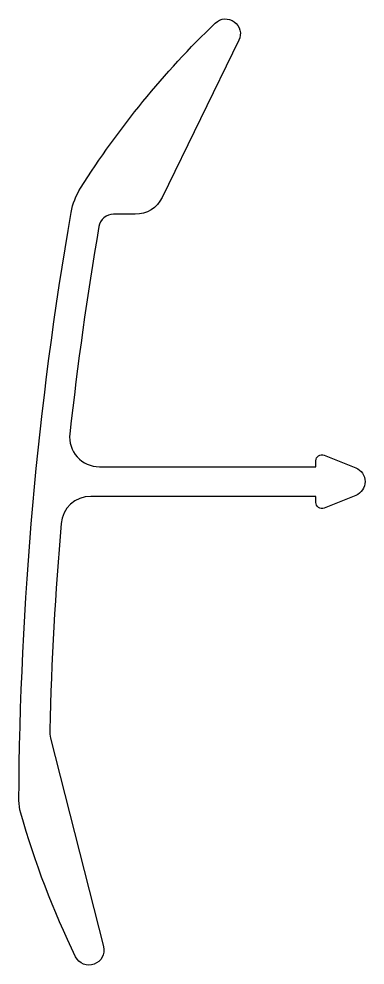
# Model space of a CAD drawing. Extents: x -102.4 to -90.7, y 194.7 to 226.5.
import ezdxf

# ---------------------------------------------------------------- set-up
doc = ezdxf.new("R2010")
doc.units = 0
doc.layers.get('0').update_dxf_attribs({"linetype": 'CONTINUOUS'})

msp = doc.modelspace()

# ---------------------------------------------------------------- linework, layer by layer
at = {"color": 0}
msp.add_lwpolyline([(-99.662, 219.541, 0.014799), (-100.64, 212.566, 0.446733), (-99.646, 211.457), (-92.354, 211.457), (-92.354, 211.661, -0.530598), (-92.08, 211.847), (-91.015, 211.421, -0.677033), (-91.015, 210.492), (-92.08, 210.066, -0.530598), (-92.354, 210.252), (-92.354, 210.457), (-99.938, 210.457, 0.389763), (-100.934, 209.541, 0.014618), (-101.316, 202.594, 0.06847), (-101.286, 202.323), (-99.509, 195.299, -0.899681), (-100.444, 194.958, -0.043245), (-102.295, 199.796, -0.071755), (-102.354, 200.22, -0.041484), (-100.594, 220.02, -0.09859), (-100.278, 220.84, -0.059976), (-95.744, 226.396, -0.836905), (-94.949, 225.815), (-96.242, 223.167), (-97.536, 220.518, -0.286602), (-98.435, 219.957), (-98.802, 219.957), (-99.169, 219.957, 0.365557)], format="xyb", close=True, dxfattribs=at)

doc.saveas('drawing.dxf')
